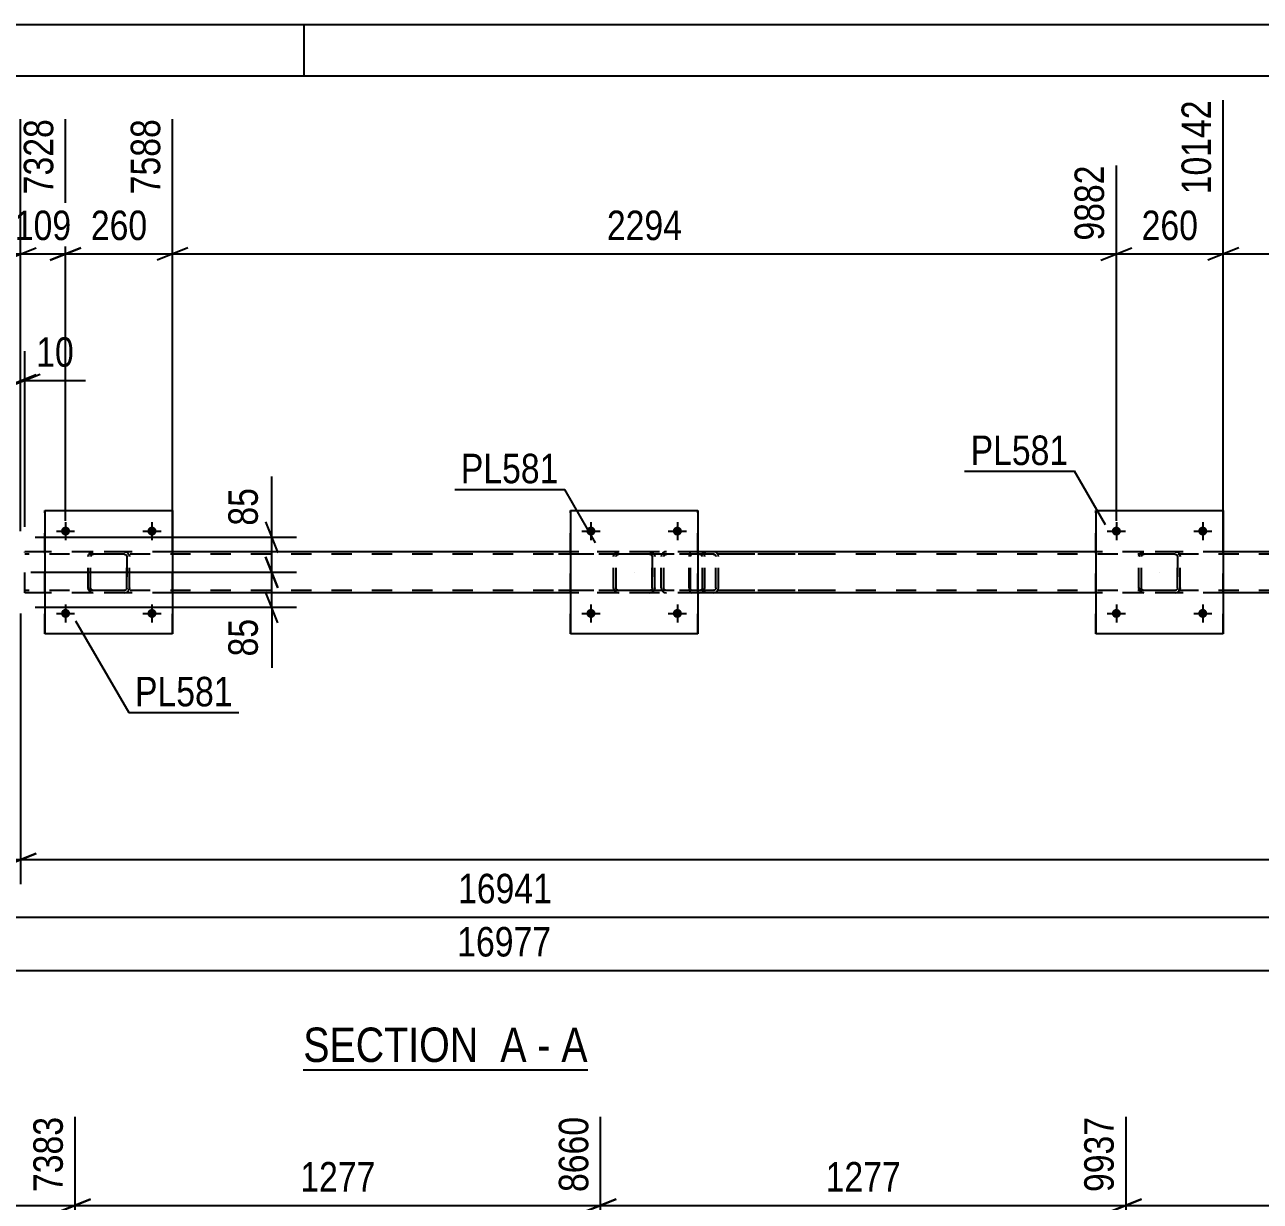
# Model space of a CAD drawing. Header units: millimetres. Extents: x -126 to 715, y -436 to 158.
# Drawn here: x 267.5 to 387.6, y 43.7 to 158.1 of the extents above; entities that cross this region are included whole.
import ezdxf

# ---------------------------------------------------------------- set-up
doc = ezdxf.new("R2010")
doc.units = ezdxf.units.MM
doc.linetypes.add('DXK_LINE_DOT2', pattern=[3.9198, 1.9599, -1.9599])
doc.linetypes.add('DXK_LINE_DOT3', pattern=[5.9187, 2.979, -0.9799, 0.9799, -0.9799])
doc.styles.add('Arial Narrow', font='ARIALN.TTF', dxfattribs={"height": 0.2})

# ---------------------------------------------------------------- blocks, each defined once
blk = doc.blocks.new('Unknown-232816294-1134')
at = {"color": 5, "linetype": 'Continuous'}
for p, q in [((714.67, 158.06), (-126.33, 158.06)), ((294.67, 153.06), (294.67, 158.06)), ((709.67, 153.06), (-121.33, 153.06))]:
    blk.add_line(p, q, dxfattribs=at)
blk = doc.blocks.new('Unknown-232816294-11 - 23056')
at = {"color": 6, "linetype": 'Continuous'}
blk.add_line((294.57, 56.51), (322.22, 56.51), dxfattribs=at)
at = {"color": 0, "linetype": 'Continuous'}
for points in [[(312.68, 57.26), (312.68, 60.76), (294.57, 60.76), (294.57, 57.26)], [(316.28, 57.26), (316.28, 60.76), (313.73, 60.76), (313.73, 57.26)], [(318.61, 57.26), (318.61, 60.76), (317.33, 60.76), (317.33, 57.26)], [(322.22, 57.26), (322.22, 60.76), (319.66, 60.76), (319.66, 57.26)]]:
    blk.add_wipeout(points, dxfattribs=at)
at = {"color": 7, "linetype": 'Continuous', "style": 'Arial Narrow'}
for s, p in [('SECTION ', (294.57, 57.26)), ('A', (313.73, 57.26)), ('A', (319.66, 57.26)), ('-', (317.33, 57.26))]:
    blk.add_text(s, height=3.34, dxfattribs=at).set_placement(p)
blk = doc.blocks.new('Part-232816294-23061 - 23056')
at = {"color": 7, "linetype": 'DXK_LINE_DOT2'}
for p, q in [((333.11, 106.85), (317.98, 106.85)), ((333.11, 106.61), (317.98, 106.61)), ((329.41, 106.56), (329.37, 106.37)), ((329.37, 103.33), (329.37, 106.37)), ((329.62, 106.37), (329.64, 106.46)), ((329.62, 103.33), (329.62, 106.37)), ((329.64, 106.46), (329.7, 106.54)), ((329.88, 106.85), (329.68, 106.82)), ((329.7, 106.54), (329.78, 106.59)), ((329.78, 106.59), (329.88, 106.61)), ((333.31, 106.82), (333.11, 106.85)), ((333.11, 106.61), (333.21, 106.59)), ((333.21, 106.59), (333.29, 106.54)), ((333.29, 106.54), (333.35, 106.46)), ((333.35, 106.46), (333.37, 106.37)), ((333.37, 103.33), (333.37, 106.37)), ((333.62, 106.37), (333.58, 106.56)), ((333.62, 103.33), (333.62, 106.37)), ((329.37, 103.33), (329.41, 103.15)), ((329.64, 103.24), (329.62, 103.33)), ((333.37, 103.33), (333.35, 103.24)), ((333.58, 103.15), (333.62, 103.33)), ((333.11, 103.09), (317.98, 103.09)), ((333.11, 102.85), (317.98, 102.85)), ((329.7, 103.16), (329.64, 103.24)), ((329.68, 102.89), (329.88, 102.85)), ((329.78, 103.11), (329.7, 103.16)), ((329.88, 103.09), (329.78, 103.11)), ((333.21, 103.11), (333.11, 103.09)), ((333.11, 102.85), (333.31, 102.89)), ((333.29, 103.16), (333.21, 103.11)), ((333.35, 103.24), (333.29, 103.16))]:
    blk.add_line(p, q, dxfattribs=at)
for centre, start, end in [((329.86, 106.35), 110.7583, 155.68), ((333.13, 106.35), 24.32, 69.2417), ((329.86, 103.35), 204.32, 249.2417), ((333.13, 103.35), 290.7583, 335.68)]:
    blk.add_arc(centre, 0.496, start, end, dxfattribs=at)
blk = doc.blocks.new('Part-232816294-23070 - 23056')
at = {"color": 7, "linetype": 'DXK_LINE_DOT2'}
for p, q in [((332.1, 106.56), (332.08, 106.37)), ((332.08, 103.33), (332.08, 106.37)), ((332.16, 106.71), (332.1, 106.56)), ((332.24, 106.82), (332.16, 106.71)), ((332.21, 106.37), (332.22, 106.46)), ((332.21, 103.33), (332.21, 106.37)), ((332.22, 106.46), (332.25, 106.54)), ((332.35, 106.85), (332.24, 106.82)), ((332.25, 106.54), (332.3, 106.59)), ((332.3, 106.59), (332.35, 106.61)), ((344.63, 106.85), (332.35, 106.85)), ((344.63, 106.61), (332.35, 106.61)), ((333.62, 106.85), (333.62, 106.61)), ((334.63, 106.82), (334.44, 106.85)), ((334.44, 106.61), (334.53, 106.59)), ((334.53, 106.59), (334.62, 106.54)), ((334.62, 106.54), (334.67, 106.46)), ((334.67, 106.46), (334.69, 106.37)), ((334.69, 103.33), (334.69, 106.37)), ((334.94, 106.37), (334.9, 106.56)), ((334.94, 103.33), (334.94, 106.37)), ((332.08, 103.33), (332.1, 103.15)), ((332.22, 103.24), (332.21, 103.33)), ((334.69, 103.33), (334.67, 103.24)), ((334.9, 103.15), (334.94, 103.33)), ((332.1, 103.15), (332.16, 102.99)), ((332.16, 102.99), (332.24, 102.89)), ((332.25, 103.16), (332.22, 103.24)), ((332.24, 102.89), (332.35, 102.85)), ((332.3, 103.11), (332.25, 103.16)), ((332.35, 103.09), (332.3, 103.11)), ((344.63, 103.09), (332.35, 103.09)), ((344.63, 102.85), (332.35, 102.85)), ((333.62, 102.85), (333.62, 103.09)), ((334.53, 103.11), (334.44, 103.09)), ((334.44, 102.85), (334.63, 102.89)), ((334.62, 103.16), (334.53, 103.11)), ((334.67, 103.24), (334.62, 103.16))]:
    blk.add_line(p, q, dxfattribs=at)
for centre, start, end in [((334.45, 106.36), 23.8494, 68.8059), ((334.45, 103.35), 291.1941, 336.1506)]:
    blk.add_arc(centre, 0.492, start, end, dxfattribs=at)
blk = doc.blocks.new('Part-232816294-23153 - 23056')
at = {"color": 2, "linetype": 'Continuous'}
for p, q in [((269.46, 106.85), (267.49, 106.85)), ((320.54, 106.85), (281.86, 106.85)), ((371.62, 106.85), (332.94, 106.85)), ((422.7, 106.85), (384.02, 106.85)), ((269.46, 102.85), (267.49, 102.85)), ((320.54, 102.85), (281.86, 102.85)), ((371.62, 102.85), (332.94, 102.85)), ((422.7, 102.85), (384.02, 102.85))]:
    blk.add_line(p, q, dxfattribs=at)
at = {"color": 7, "linetype": 'DXK_LINE_DOT2'}
for p, q in [((267.49, 102.85), (267.49, 106.85)), ((605.03, 106.61), (267.49, 106.61)), ((281.86, 106.85), (269.46, 106.85)), ((332.94, 106.85), (320.54, 106.85)), ((384.02, 106.85), (371.62, 106.85)), ((605.03, 103.09), (267.49, 103.09)), ((281.86, 102.85), (269.46, 102.85)), ((332.94, 102.85), (320.54, 102.85)), ((384.02, 102.85), (371.62, 102.85))]:
    blk.add_line(p, q, dxfattribs=at)
blk = doc.blocks.new('Bolt-232816294-70171 - 23056')
at = {"linetype": 'Continuous'}
for points in [[(322.98, 108.85, -1), (322.1, 108.85, -1)], [(331.38, 108.85, -1), (330.5, 108.85, -1)]]:
    blk.add_hatch(color=1, dxfattribs=at).paths.add_polyline_path(points)
at = {"color": 1, "linetype": 'Continuous'}
for p, q in [((322.54, 109.73), (322.54, 107.97)), ((330.94, 109.73), (330.94, 107.97)), ((321.66, 108.85), (323.42, 108.85)), ((330.06, 108.85), (331.82, 108.85))]:
    blk.add_line(p, q, dxfattribs=at)
blk = doc.blocks.new('Part-232816294-70142 - 23056')
at = {"color": 7, "linetype": 'DXK_LINE_DOT2'}
for p, q in [((273.66, 106.37), (273.7, 106.56)), ((273.7, 106.56), (273.66, 106.37)), ((273.66, 103.33), (273.66, 106.37)), ((273.66, 103.33), (273.66, 106.37)), ((273.9, 106.37), (273.92, 106.46)), ((273.9, 103.33), (273.9, 106.37)), ((273.9, 103.33), (273.9, 106.37)), ((273.92, 106.46), (273.97, 106.54)), ((273.96, 106.82), (274.14, 106.85)), ((274.14, 106.85), (273.96, 106.82)), ((273.97, 106.54), (274.05, 106.59)), ((274.05, 106.59), (274.14, 106.61)), ((277.18, 106.85), (274.14, 106.85)), ((277.18, 106.61), (274.14, 106.61)), ((277.18, 106.85), (277.37, 106.82)), ((277.37, 106.82), (277.18, 106.85)), ((277.18, 106.61), (277.27, 106.59)), ((277.27, 106.59), (277.35, 106.54)), ((277.35, 106.54), (277.4, 106.46)), ((277.4, 106.46), (277.42, 106.37)), ((277.42, 103.33), (277.42, 106.37)), ((277.42, 106.37), (277.42, 103.33)), ((277.63, 106.56), (277.66, 106.37)), ((277.66, 106.37), (277.63, 106.56)), ((277.66, 103.33), (277.66, 106.37)), ((277.66, 103.33), (277.66, 106.37)), ((273.7, 103.15), (273.66, 103.33)), ((273.66, 103.33), (273.7, 103.15)), ((273.92, 103.24), (273.9, 103.33)), ((277.42, 103.33), (277.4, 103.24)), ((277.66, 103.33), (277.63, 103.15)), ((277.63, 103.15), (277.66, 103.33)), ((273.97, 103.16), (273.92, 103.24)), ((274.14, 102.85), (273.96, 102.89)), ((273.96, 102.89), (274.14, 102.85)), ((274.05, 103.11), (273.97, 103.16)), ((274.14, 103.09), (274.05, 103.11)), ((277.18, 103.09), (274.14, 103.09)), ((277.18, 102.85), (274.14, 102.85)), ((277.27, 103.11), (277.18, 103.09)), ((277.37, 102.89), (277.18, 102.85)), ((277.18, 102.85), (277.37, 102.89)), ((277.35, 103.16), (277.27, 103.11)), ((277.4, 103.24), (277.35, 103.16))]:
    blk.add_line(p, q, dxfattribs=at)
at = {"color": 7, "linetype": 'DXK_LINE_DOT3'}
blk.add_line((275.66, 104.85), (275.66, 104.85), dxfattribs=at)
at = {"color": 7, "linetype": 'DXK_LINE_DOT2'}
for centre, start, end in [((274.14, 106.37), 112.5, 157.5), ((274.14, 106.37), 112.5, 157.5), ((277.18, 106.37), 22.5, 67.5), ((277.18, 106.37), 22.5, 67.5), ((274.14, 103.33), 202.5, 247.5), ((274.14, 103.33), 202.5, 247.5), ((277.18, 103.33), 292.5, 337.5), ((277.18, 103.33), 292.5, 337.5)]:
    blk.add_arc(centre, 0.48, start, end, dxfattribs=at)
blk = doc.blocks.new('Part-232816294-70143 - 23056')
at = {"color": 2, "linetype": 'Continuous'}
for p, q in [((269.46, 110.85), (269.46, 98.85)), ((269.46, 110.85), (281.86, 110.85)), ((281.86, 110.85), (281.86, 98.85)), ((281.86, 98.85), (269.46, 98.85))]:
    blk.add_line(p, q, dxfattribs=at)
at = {"color": 7, "linetype": 'DXK_LINE_DOT2'}
for p, q in [((269.46, 98.85), (269.46, 110.85)), ((281.86, 98.85), (281.86, 110.85))]:
    blk.add_line(p, q, dxfattribs=at)
blk = doc.blocks.new('Part-232816294-70144 - 23056')
at = {"color": 7, "linetype": 'DXK_LINE_DOT2'}
for p, q in [((324.74, 106.37), (324.78, 106.56)), ((324.78, 106.56), (324.74, 106.37)), ((324.74, 103.33), (324.74, 106.37)), ((324.74, 103.33), (324.74, 106.37)), ((324.98, 106.37), (325, 106.46)), ((324.98, 103.33), (324.98, 106.37)), ((324.98, 103.33), (324.98, 106.37)), ((325, 106.46), (325.05, 106.54)), ((325.04, 106.82), (325.22, 106.85)), ((325.22, 106.85), (325.04, 106.82)), ((325.05, 106.54), (325.13, 106.59)), ((325.13, 106.59), (325.22, 106.61)), ((328.26, 106.85), (325.22, 106.85)), ((328.26, 106.61), (325.22, 106.61)), ((328.26, 106.85), (328.45, 106.82)), ((328.45, 106.82), (328.26, 106.85)), ((328.26, 106.61), (328.35, 106.59)), ((328.35, 106.59), (328.43, 106.54)), ((328.43, 106.54), (328.48, 106.46)), ((328.48, 106.46), (328.5, 106.37)), ((328.5, 103.33), (328.5, 106.37)), ((328.5, 106.37), (328.5, 103.33)), ((328.71, 106.56), (328.74, 106.37)), ((328.74, 106.37), (328.71, 106.56)), ((328.74, 103.33), (328.74, 106.37)), ((328.74, 103.33), (328.74, 106.37)), ((324.78, 103.15), (324.74, 103.33)), ((324.74, 103.33), (324.78, 103.15)), ((325, 103.24), (324.98, 103.33)), ((328.5, 103.33), (328.48, 103.24)), ((328.74, 103.33), (328.71, 103.15)), ((328.71, 103.15), (328.74, 103.33)), ((325.05, 103.16), (325, 103.24)), ((325.22, 102.85), (325.04, 102.89)), ((325.04, 102.89), (325.22, 102.85)), ((325.13, 103.11), (325.05, 103.16)), ((325.22, 103.09), (325.13, 103.11)), ((328.26, 103.09), (325.22, 103.09)), ((328.26, 102.85), (325.22, 102.85)), ((328.35, 103.11), (328.26, 103.09)), ((328.45, 102.89), (328.26, 102.85)), ((328.26, 102.85), (328.45, 102.89)), ((328.43, 103.16), (328.35, 103.11)), ((328.48, 103.24), (328.43, 103.16))]:
    blk.add_line(p, q, dxfattribs=at)
at = {"color": 7, "linetype": 'DXK_LINE_DOT3'}
blk.add_line((326.74, 104.85), (326.74, 104.85), dxfattribs=at)
at = {"color": 7, "linetype": 'DXK_LINE_DOT2'}
for centre, start, end in [((325.22, 106.37), 112.5, 157.5), ((325.22, 106.37), 112.5, 157.5), ((328.26, 106.37), 22.5, 67.5), ((328.26, 106.37), 22.5, 67.5), ((325.22, 103.33), 202.5, 247.5), ((325.22, 103.33), 202.5, 247.5), ((328.26, 103.33), 292.5, 337.5), ((328.26, 103.33), 292.5, 337.5)]:
    blk.add_arc(centre, 0.48, start, end, dxfattribs=at)
blk = doc.blocks.new('Part-232816294-70145 - 23056')
at = {"color": 2, "linetype": 'Continuous'}
for p, q in [((320.54, 110.85), (320.54, 98.85)), ((320.54, 110.85), (332.94, 110.85)), ((332.94, 110.85), (332.94, 98.85)), ((332.94, 98.85), (320.54, 98.85))]:
    blk.add_line(p, q, dxfattribs=at)
at = {"color": 7, "linetype": 'DXK_LINE_DOT2'}
for p, q in [((320.54, 98.85), (320.54, 110.85)), ((332.94, 98.85), (332.94, 110.85))]:
    blk.add_line(p, q, dxfattribs=at)
blk = doc.blocks.new('Part-232816294-70146 - 23056')
at = {"color": 7, "linetype": 'DXK_LINE_DOT2'}
for p, q in [((375.82, 106.37), (375.86, 106.56)), ((375.86, 106.56), (375.82, 106.37)), ((375.82, 103.33), (375.82, 106.37)), ((375.82, 103.33), (375.82, 106.37)), ((376.06, 106.37), (376.08, 106.46)), ((376.06, 103.33), (376.06, 106.37)), ((376.06, 103.33), (376.06, 106.37)), ((376.08, 106.46), (376.13, 106.54)), ((376.12, 106.82), (376.3, 106.85)), ((376.3, 106.85), (376.12, 106.82)), ((376.13, 106.54), (376.21, 106.59)), ((376.21, 106.59), (376.3, 106.61)), ((379.34, 106.85), (376.3, 106.85)), ((379.34, 106.61), (376.3, 106.61)), ((379.34, 106.85), (379.53, 106.82)), ((379.53, 106.82), (379.34, 106.85)), ((379.34, 106.61), (379.43, 106.59)), ((379.43, 106.59), (379.51, 106.54)), ((379.51, 106.54), (379.56, 106.46)), ((379.56, 106.46), (379.58, 106.37)), ((379.58, 103.33), (379.58, 106.37)), ((379.58, 106.37), (379.58, 103.33)), ((379.79, 106.56), (379.82, 106.37)), ((379.82, 106.37), (379.79, 106.56)), ((379.82, 103.33), (379.82, 106.37)), ((379.82, 103.33), (379.82, 106.37)), ((375.86, 103.15), (375.82, 103.33)), ((375.82, 103.33), (375.86, 103.15)), ((376.08, 103.24), (376.06, 103.33)), ((379.58, 103.33), (379.56, 103.24)), ((379.82, 103.33), (379.79, 103.15)), ((379.79, 103.15), (379.82, 103.33)), ((376.13, 103.16), (376.08, 103.24)), ((376.3, 102.85), (376.12, 102.89)), ((376.12, 102.89), (376.3, 102.85)), ((376.21, 103.11), (376.13, 103.16)), ((376.3, 103.09), (376.21, 103.11)), ((379.34, 103.09), (376.3, 103.09)), ((379.34, 102.85), (376.3, 102.85)), ((379.43, 103.11), (379.34, 103.09)), ((379.53, 102.89), (379.34, 102.85)), ((379.34, 102.85), (379.53, 102.89)), ((379.51, 103.16), (379.43, 103.11)), ((379.56, 103.24), (379.51, 103.16))]:
    blk.add_line(p, q, dxfattribs=at)
at = {"color": 7, "linetype": 'DXK_LINE_DOT3'}
blk.add_line((377.82, 104.85), (377.82, 104.85), dxfattribs=at)
at = {"color": 7, "linetype": 'DXK_LINE_DOT2'}
for centre, start, end in [((376.3, 106.37), 112.5, 157.5), ((376.3, 106.37), 112.5, 157.5), ((379.34, 106.37), 22.5, 67.5), ((379.34, 106.37), 22.5, 67.5), ((376.3, 103.33), 202.5, 247.5), ((376.3, 103.33), 202.5, 247.5), ((379.34, 103.33), 292.5, 337.5), ((379.34, 103.33), 292.5, 337.5)]:
    blk.add_arc(centre, 0.48, start, end, dxfattribs=at)
blk = doc.blocks.new('Part-232816294-70147 - 23056')
at = {"color": 2, "linetype": 'Continuous'}
for p, q in [((371.62, 110.85), (371.62, 98.85)), ((371.62, 110.85), (384.02, 110.85)), ((384.02, 110.85), (384.02, 98.85)), ((384.02, 98.85), (371.62, 98.85))]:
    blk.add_line(p, q, dxfattribs=at)
at = {"color": 7, "linetype": 'DXK_LINE_DOT2'}
for p, q in [((371.62, 98.85), (371.62, 110.85)), ((384.02, 98.85), (384.02, 110.85))]:
    blk.add_line(p, q, dxfattribs=at)
blk = doc.blocks.new('Bolt-232816294-70168 - 23056')
at = {"linetype": 'Continuous'}
for points in [[(271.9, 100.85, -1), (271.02, 100.85, -1)], [(280.3, 100.85, -1), (279.42, 100.85, -1)]]:
    blk.add_hatch(color=1, dxfattribs=at).paths.add_polyline_path(points)
at = {"color": 1, "linetype": 'Continuous'}
for p, q in [((271.46, 101.73), (271.46, 99.97)), ((279.86, 101.73), (279.86, 99.97)), ((270.58, 100.85), (272.34, 100.85)), ((278.98, 100.85), (280.74, 100.85))]:
    blk.add_line(p, q, dxfattribs=at)
blk = doc.blocks.new('Bolt-232816294-70169 - 23056')
at = {"linetype": 'Continuous'}
for points in [[(271.9, 108.85, -1), (271.02, 108.85, -1)], [(280.3, 108.85, -1), (279.42, 108.85, -1)]]:
    blk.add_hatch(color=1, dxfattribs=at).paths.add_polyline_path(points)
at = {"color": 1, "linetype": 'Continuous'}
for p, q in [((271.46, 109.73), (271.46, 107.97)), ((279.86, 109.73), (279.86, 107.97)), ((270.58, 108.85), (272.34, 108.85)), ((278.98, 108.85), (280.74, 108.85))]:
    blk.add_line(p, q, dxfattribs=at)
blk = doc.blocks.new('Bolt-232816294-70170 - 23056')
at = {"linetype": 'Continuous'}
for points in [[(322.98, 100.85, -1), (322.1, 100.85, -1)], [(331.38, 100.85, -1), (330.5, 100.85, -1)]]:
    blk.add_hatch(color=1, dxfattribs=at).paths.add_polyline_path(points)
at = {"color": 1, "linetype": 'Continuous'}
for p, q in [((322.54, 101.73), (322.54, 99.97)), ((330.94, 101.73), (330.94, 99.97)), ((321.66, 100.85), (323.42, 100.85)), ((330.06, 100.85), (331.82, 100.85))]:
    blk.add_line(p, q, dxfattribs=at)
blk = doc.blocks.new('Bolt-232816294-70172 - 23056')
at = {"linetype": 'Continuous'}
for points in [[(374.06, 100.85, -1), (373.18, 100.85, -1)], [(382.46, 100.85, -1), (381.58, 100.85, -1)]]:
    blk.add_hatch(color=1, dxfattribs=at).paths.add_polyline_path(points)
at = {"color": 1, "linetype": 'Continuous'}
for p, q in [((373.62, 101.73), (373.62, 99.97)), ((382.02, 101.73), (382.02, 99.97)), ((372.74, 100.85), (374.5, 100.85)), ((381.14, 100.85), (382.9, 100.85))]:
    blk.add_line(p, q, dxfattribs=at)
blk = doc.blocks.new('Bolt-232816294-70173 - 23056')
at = {"linetype": 'Continuous'}
for points in [[(374.06, 108.85, -1), (373.18, 108.85, -1)], [(382.46, 108.85, -1), (381.58, 108.85, -1)]]:
    blk.add_hatch(color=1, dxfattribs=at).paths.add_polyline_path(points)
at = {"color": 1, "linetype": 'Continuous'}
for p, q in [((373.62, 109.73), (373.62, 107.97)), ((382.02, 109.73), (382.02, 107.97)), ((372.74, 108.85), (374.5, 108.85)), ((381.14, 108.85), (382.9, 108.85))]:
    blk.add_line(p, q, dxfattribs=at)
blk = doc.blocks.new('StraightDimension-232816294-76860 - 23056')
at = {"color": 7, "linetype": 'Continuous'}
for p, q in [((290.9, 106.35), (292.1, 103.35)), ((268.09, 104.85), (293.9, 104.85)), ((291.5, 101.45), (291.5, 104.85)), ((292.1, 99.95), (290.9, 102.95)), ((268.49, 101.45), (293.9, 101.45)), ((291.5, 101.45), (291.5, 95.55)), ((291.5, 101.45), (291.5, 95.55))]:
    blk.add_line(p, q, dxfattribs=at)
at = {"color": 0}
blk.add_wipeout([(290.75, 100.93), (286.55, 100.93), (286.55, 96.07), (290.75, 96.07)], dxfattribs=at)
at = {"color": 3, "style": 'Arial Narrow'}
blk.add_text('85', height=2.863, rotation=90.0002, dxfattribs=at).set_placement((290.15, 96.67))
blk = doc.blocks.new('StraightDimension-232816294-28372 - 23056')
at = {"color": 7, "linetype": 'Continuous'}
for p, q in [((267.09, 109.25), (267.09, 126.32)), ((267.49, 109.25), (267.49, 126.32)), ((265.59, 122.87), (268.59, 124.07)), ((268.99, 124.07), (265.99, 122.87)), ((267.09, 123.47), (267.49, 123.47)), ((267.49, 123.47), (273.39, 123.47)), ((267.49, 123.47), (273.39, 123.47))]:
    blk.add_line(p, q, dxfattribs=at)
at = {"color": 0}
blk.add_wipeout([(272.87, 124.22), (272.87, 128.42), (268.01, 128.42), (268.01, 124.22)], dxfattribs=at)
at = {"color": 3, "style": 'Arial Narrow'}
blk.add_text('10', height=2.863, dxfattribs=at).set_placement((268.61, 124.82))
blk = doc.blocks.new('StraightDimension-232816294-76859 - 23056')
at = {"color": 7, "linetype": 'Continuous'}
for p, q in [((291.5, 108.25), (291.5, 114.16)), ((291.5, 108.25), (291.5, 114.16)), ((290.9, 109.75), (292.1, 106.75)), ((268.49, 108.25), (293.9, 108.25)), ((291.5, 104.85), (291.5, 108.25)), ((292.1, 103.35), (290.9, 106.35)), ((268.09, 104.85), (293.9, 104.85))]:
    blk.add_line(p, q, dxfattribs=at)
at = {"color": 0}
blk.add_wipeout([(290.75, 113.63), (286.55, 113.63), (286.55, 108.78), (290.75, 108.78)], dxfattribs=at)
at = {"color": 3, "style": 'Arial Narrow'}
blk.add_text('85', height=2.863, rotation=90.0002, dxfattribs=at).set_placement((290.15, 109.38))
blk = doc.blocks.new('StraightDimension-232816294-27312 - 23056')
at = {"color": 7, "linetype": 'Continuous'}
blk.add_line((-22.48, 66.16), (650.69, 66.16), dxfattribs=at)
at = {"color": 0}
blk.add_wipeout([(319.28, 66.91), (319.28, 71.11), (308.94, 71.11), (308.94, 66.91)], dxfattribs=at)
at = {"color": 3, "style": 'Arial Narrow'}
blk.add_text('16977', height=2.863, dxfattribs=at).set_placement((309.54, 67.51))
blk = doc.blocks.new('StraightDimension-232816294-27545 - 23056')
at = {"color": 7, "linetype": 'Continuous'}
blk.add_line((-21.68, 71.33), (650.05, 71.33), dxfattribs=at)
at = {"color": 0}
blk.add_wipeout([(319.36, 72.08), (319.36, 76.28), (309.02, 76.28), (309.02, 72.08)], dxfattribs=at)
at = {"color": 3, "style": 'Arial Narrow'}
blk.add_text('16941', height=2.863, dxfattribs=at).set_placement((309.62, 72.68))
blk = doc.blocks.new('StraightDimension-232816294-49140 - 23056')
at = {"color": 7, "linetype": 'Continuous'}
for p, q in [((268.59, 77.53), (265.59, 76.33)), ((267.09, 76.93), (650.05, 76.93))]:
    blk.add_line(p, q, dxfattribs=at)
blk = doc.blocks.new('StraightDimension-232816294-49141 - 23056')
at = {"color": 7, "linetype": 'Continuous'}
for p, q in [((267.09, 100.85), (267.09, 74.53)), ((71.69, 96.74), (71.69, 74.53)), ((73.19, 77.53), (70.19, 76.33)), ((71.69, 76.93), (267.09, 76.93)), ((265.59, 76.33), (268.59, 77.53))]:
    blk.add_line(p, q, dxfattribs=at)
at = {"color": 0}
blk.add_wipeout([(173.64, 77.68), (173.64, 81.88), (165.13, 81.88), (165.13, 77.68)], dxfattribs=at)
at = {"color": 3, "style": 'Arial Narrow'}
blk.add_text('4885', height=2.863, dxfattribs=at).set_placement((165.73, 78.28))
blk = doc.blocks.new('StraightDimension-232816294-82213 - 23056')
at = {"color": 7, "linetype": 'Continuous'}
for p, q in [((384.02, 107.85), (384.02, 150.72)), ((424.7, 109.85), (424.7, 146.22)), ((385.52, 136.38), (382.52, 135.18)), ((384.02, 135.78), (424.7, 135.78)), ((423.2, 135.18), (426.2, 136.38))]:
    blk.add_line(p, q, dxfattribs=at)
at = {"color": 0}
blk.add_wipeout([(408.62, 136.53), (408.62, 140.73), (400.11, 140.73), (400.11, 136.53)], dxfattribs=at)
at = {"color": 3, "style": 'Arial Narrow'}
blk.add_text('1017', height=2.863, dxfattribs=at).set_placement((400.71, 137.13))
at = {"color": 0, "linetype": 'Continuous'}
blk.add_wipeout([(424.1, 146.82), (419.9, 146.82), (419.9, 136.48), (424.1, 136.48)], dxfattribs=at)
at = {"color": 3, "linetype": 'Continuous', "style": 'Arial Narrow'}
blk.add_text('11159', height=2.863, rotation=90.0002, dxfattribs=at).set_placement((423.5, 137.08))
blk = doc.blocks.new('StraightDimension-232816294-82214 - 23056')
at = {"color": 7, "linetype": 'Continuous'}
for p, q in [((384.02, 107.85), (384.02, 150.72)), ((373.62, 109.85), (373.62, 144.39)), ((372.12, 135.18), (375.12, 136.38)), ((373.62, 135.78), (384.02, 135.78)), ((385.52, 136.38), (382.52, 135.18))]:
    blk.add_line(p, q, dxfattribs=at)
at = {"color": 0}
blk.add_wipeout([(382.16, 136.53), (382.16, 140.73), (375.48, 140.73), (375.48, 136.53)], dxfattribs=at)
at = {"color": 3, "style": 'Arial Narrow'}
blk.add_text('260', height=2.863, dxfattribs=at).set_placement((376.08, 137.13))
at = {"color": 0, "linetype": 'Continuous'}
blk.add_wipeout([(383.42, 151.32), (379.22, 151.32), (379.22, 140.98), (383.42, 140.98)], dxfattribs=at)
at = {"color": 3, "linetype": 'Continuous', "style": 'Arial Narrow'}
blk.add_text('10142', height=2.863, rotation=90.0002, dxfattribs=at).set_placement((382.82, 141.58))
blk = doc.blocks.new('StraightDimension-232816294-82215 - 23056')
at = {"color": 7, "linetype": 'Continuous'}
for p, q in [((281.86, 107.85), (281.86, 148.89)), ((373.62, 109.85), (373.62, 144.39)), ((283.36, 136.38), (280.36, 135.18)), ((281.86, 135.78), (373.62, 135.78)), ((372.12, 135.18), (375.12, 136.38))]:
    blk.add_line(p, q, dxfattribs=at)
at = {"color": 0}
blk.add_wipeout([(332, 136.53), (332, 140.73), (323.49, 140.73), (323.49, 136.53)], dxfattribs=at)
at = {"color": 3, "style": 'Arial Narrow'}
blk.add_text('2294', height=2.863, dxfattribs=at).set_placement((324.09, 137.13))
at = {"color": 0, "linetype": 'Continuous'}
blk.add_wipeout([(373.02, 144.99), (368.82, 144.99), (368.82, 136.48), (373.02, 136.48)], dxfattribs=at)
at = {"color": 3, "linetype": 'Continuous', "style": 'Arial Narrow'}
blk.add_text('9882', height=2.863, rotation=90.0002, dxfattribs=at).set_placement((372.42, 137.08))
blk = doc.blocks.new('StraightDimension-232816294-82216 - 23056')
at = {"color": 7, "linetype": 'Continuous'}
for p, q in [((271.46, 109.85), (271.46, 148.89)), ((281.86, 107.85), (281.86, 148.89)), ((269.96, 135.18), (272.96, 136.38)), ((271.46, 135.78), (281.86, 135.78)), ((283.36, 136.38), (280.36, 135.18))]:
    blk.add_line(p, q, dxfattribs=at)
at = {"color": 0}
blk.add_wipeout([(280, 136.53), (280, 140.73), (273.32, 140.73), (273.32, 136.53)], dxfattribs=at)
at = {"color": 3, "style": 'Arial Narrow'}
blk.add_text('260', height=2.863, dxfattribs=at).set_placement((273.92, 137.13))
at = {"color": 0, "linetype": 'Continuous'}
blk.add_wipeout([(281.26, 149.49), (277.06, 149.49), (277.06, 140.98), (281.26, 140.98)], dxfattribs=at)
at = {"color": 3, "linetype": 'Continuous', "style": 'Arial Narrow'}
blk.add_text('7588', height=2.863, rotation=90.0002, dxfattribs=at).set_placement((280.66, 141.58))
blk = doc.blocks.new('StraightDimension-232816294-82217 - 23056')
at = {"color": 7, "linetype": 'Continuous'}
for p, q in [((267.09, 108.85), (267.09, 148.89)), ((271.46, 109.85), (271.46, 148.89)), ((265.59, 135.18), (268.59, 136.38)), ((267.09, 135.78), (271.46, 135.78)), ((272.96, 136.38), (269.96, 135.18))]:
    blk.add_line(p, q, dxfattribs=at)
at = {"color": 0}
blk.add_wipeout([(272.62, 136.53), (272.62, 140.73), (265.93, 140.73), (265.93, 136.53)], dxfattribs=at)
at = {"color": 3, "style": 'Arial Narrow'}
blk.add_text('109', height=2.863, dxfattribs=at).set_placement((266.53, 137.13))
at = {"color": 0, "linetype": 'Continuous'}
blk.add_wipeout([(270.86, 149.49), (266.66, 149.49), (266.66, 140.98), (270.86, 140.98)], dxfattribs=at)
at = {"color": 3, "linetype": 'Continuous', "style": 'Arial Narrow'}
blk.add_text('7328', height=2.863, rotation=90.0002, dxfattribs=at).set_placement((270.26, 141.58))
blk = doc.blocks.new('StraightDimension-232816294-82218 - 23056')
at = {"color": 7, "linetype": 'Continuous'}
for p, q in [((230.78, 108.85), (230.78, 148.89)), ((267.09, 108.85), (267.09, 148.89)), ((232.28, 136.38), (229.28, 135.18)), ((230.78, 135.78), (267.09, 135.78)), ((265.59, 135.18), (268.59, 136.38))]:
    blk.add_line(p, q, dxfattribs=at)
at = {"color": 0}
blk.add_wipeout([(252.28, 136.53), (252.28, 140.73), (245.59, 140.73), (245.59, 136.53)], dxfattribs=at)
at = {"color": 3, "style": 'Arial Narrow'}
blk.add_text('908', height=2.863, dxfattribs=at).set_placement((246.19, 137.13))
at = {"color": 0, "linetype": 'Continuous'}
blk.add_wipeout([(266.49, 149.49), (262.29, 149.49), (262.29, 140.98), (266.49, 140.98)], dxfattribs=at)
at = {"color": 3, "linetype": 'Continuous', "style": 'Arial Narrow'}
blk.add_text('7219', height=2.863, rotation=90.0002, dxfattribs=at).set_placement((265.89, 141.58))
blk = doc.blocks.new('StraightDimension-232816294-84324 - 1357')
at = {"color": 7, "linetype": 'Continuous'}
for p, q in [((272.39, 11.84), (272.39, 51.93)), ((323.48, 11.84), (323.48, 51.93)), ((273.89, 43.92), (270.89, 42.72)), ((272.39, 43.32), (323.48, 43.32)), ((321.98, 42.72), (324.98, 43.92))]:
    blk.add_line(p, q, dxfattribs=at)
at = {"color": 0}
blk.add_wipeout([(302.19, 44.07), (302.19, 48.27), (293.68, 48.27), (293.68, 44.07)], dxfattribs=at)
at = {"color": 3, "style": 'Arial Narrow'}
blk.add_text('1277', height=2.863, dxfattribs=at).set_placement((294.28, 44.67))
at = {"color": 0, "linetype": 'Continuous'}
blk.add_wipeout([(322.88, 52.53), (318.68, 52.53), (318.68, 44.02), (322.88, 44.02)], dxfattribs=at)
at = {"color": 3, "linetype": 'Continuous', "style": 'Arial Narrow'}
blk.add_text('8660', height=2.863, rotation=90.0002, dxfattribs=at).set_placement((322.28, 44.62))
blk = doc.blocks.new('StraightDimension-232816294-84325 - 1357')
at = {"color": 7, "linetype": 'Continuous'}
for p, q in [((221.31, 11.84), (221.31, 51.93)), ((272.39, 11.84), (272.39, 51.93)), ((222.81, 43.92), (219.81, 42.72)), ((221.31, 43.32), (272.39, 43.32)), ((270.89, 42.72), (273.89, 43.92))]:
    blk.add_line(p, q, dxfattribs=at)
at = {"color": 0}
blk.add_wipeout([(251.11, 44.07), (251.11, 48.27), (242.6, 48.27), (242.6, 44.07)], dxfattribs=at)
at = {"color": 3, "style": 'Arial Narrow'}
blk.add_text('1277', height=2.863, dxfattribs=at).set_placement((243.2, 44.67))
at = {"color": 0, "linetype": 'Continuous'}
blk.add_wipeout([(271.79, 52.53), (267.59, 52.53), (267.59, 44.02), (271.79, 44.02)], dxfattribs=at)
at = {"color": 3, "linetype": 'Continuous', "style": 'Arial Narrow'}
blk.add_text('7383', height=2.863, rotation=90.0002, dxfattribs=at).set_placement((271.19, 44.62))
blk = doc.blocks.new('StraightDimension-232816294-84322 - 1357')
at = {"color": 7, "linetype": 'Continuous'}
for p, q in [((425.64, 11.84), (425.64, 53.76)), ((374.56, 11.84), (374.56, 51.93)), ((376.06, 43.92), (373.06, 42.72)), ((374.56, 43.32), (425.64, 43.32)), ((424.14, 42.72), (427.14, 43.92))]:
    blk.add_line(p, q, dxfattribs=at)
at = {"color": 0}
blk.add_wipeout([(404.35, 44.07), (404.35, 48.27), (395.84, 48.27), (395.84, 44.07)], dxfattribs=at)
at = {"color": 3, "style": 'Arial Narrow'}
blk.add_text('1277', height=2.863, dxfattribs=at).set_placement((396.44, 44.67))
at = {"color": 0, "linetype": 'Continuous'}
blk.add_wipeout([(425.04, 54.36), (420.84, 54.36), (420.84, 44.02), (425.04, 44.02)], dxfattribs=at)
at = {"color": 3, "linetype": 'Continuous', "style": 'Arial Narrow'}
blk.add_text('11214', height=2.863, rotation=90.0002, dxfattribs=at).set_placement((424.44, 44.62))
blk = doc.blocks.new('StraightDimension-232816294-84323 - 1357')
at = {"color": 7, "linetype": 'Continuous'}
for p, q in [((323.48, 11.84), (323.48, 51.93)), ((374.56, 11.84), (374.56, 51.93)), ((324.98, 43.92), (321.98, 42.72)), ((323.48, 43.32), (374.56, 43.32)), ((373.06, 42.72), (376.06, 43.92))]:
    blk.add_line(p, q, dxfattribs=at)
at = {"color": 0}
blk.add_wipeout([(353.27, 44.07), (353.27, 48.27), (344.76, 48.27), (344.76, 44.07)], dxfattribs=at)
at = {"color": 3, "style": 'Arial Narrow'}
blk.add_text('1277', height=2.863, dxfattribs=at).set_placement((345.36, 44.67))
at = {"color": 0, "linetype": 'Continuous'}
blk.add_wipeout([(373.96, 52.53), (369.76, 52.53), (369.76, 44.02), (373.96, 44.02)], dxfattribs=at)
at = {"color": 3, "linetype": 'Continuous', "style": 'Arial Narrow'}
blk.add_text('9937', height=2.863, rotation=90.0002, dxfattribs=at).set_placement((373.36, 44.62))
blk = doc.blocks.new('Mark-232816294-82990 - 23056')
at = {"color": 0}
blk.add_wipeout([(287.72, 91.82), (287.72, 94.82), (278.21, 94.82), (278.21, 91.82)], dxfattribs=at)
blk.add_wipeout([(287.72, 91.82), (287.72, 94.82), (278.21, 94.82), (278.21, 91.82)], dxfattribs=at)
at = {"color": 30, "linetype": 'Continuous'}
for p, q in [((272.44, 100.14), (277.61, 91.22)), ((277.61, 91.22), (288.32, 91.22))]:
    blk.add_line(p, q, dxfattribs=at)
at = {"color": 3, "style": 'Arial Narrow'}
blk.add_text('PL581', height=2.863, dxfattribs=at).set_placement((278.21, 91.82))
blk = doc.blocks.new('Mark-232816294-82993 - 23056')
at = {"color": 0}
blk.add_wipeout([(319.39, 113.5), (319.39, 116.5), (309.89, 116.5), (309.89, 113.5)], dxfattribs=at)
blk.add_wipeout([(319.39, 113.5), (319.39, 116.5), (309.89, 116.5), (309.89, 113.5)], dxfattribs=at)
at = {"color": 30, "linetype": 'Continuous'}
for p in [(309.29, 112.9), (322.99, 107.7)]:
    blk.add_line(p, (319.99, 112.9), dxfattribs=at)
at = {"color": 3, "style": 'Arial Narrow'}
blk.add_text('PL581', height=2.863, dxfattribs=at).set_placement((309.89, 113.5))
blk = doc.blocks.new('Mark-232816294-82996 - 23056')
at = {"color": 0}
blk.add_wipeout([(368.95, 115.27), (368.95, 118.27), (359.45, 118.27), (359.45, 115.27)], dxfattribs=at)
blk.add_wipeout([(368.95, 115.27), (368.95, 118.27), (359.45, 118.27), (359.45, 115.27)], dxfattribs=at)
at = {"color": 30, "linetype": 'Continuous'}
for p in [(358.85, 114.67), (372.55, 109.47)]:
    blk.add_line(p, (369.55, 114.67), dxfattribs=at)
at = {"color": 3, "style": 'Arial Narrow'}
blk.add_text('PL581', height=2.863, dxfattribs=at).set_placement((359.45, 115.27))

msp = doc.modelspace()

# ---------------------------------------------------------------- block references
for name in ['Unknown-232816294-1134', 'Part-232816294-70143 - 23056', 'Part-232816294-70145 - 23056', 'Part-232816294-70147 - 23056', 'Bolt-232816294-70169 - 23056', 'Bolt-232816294-70171 - 23056', 'Bolt-232816294-70173 - 23056', 'Part-232816294-23153 - 23056', 'Part-232816294-70142 - 23056', 'Part-232816294-23061 - 23056', 'Part-232816294-70144 - 23056', 'Part-232816294-23070 - 23056', 'Part-232816294-70146 - 23056', 'Bolt-232816294-70168 - 23056', 'Bolt-232816294-70170 - 23056', 'Bolt-232816294-70172 - 23056']:
    msp.add_blockref(name, (0, 0))

# ---------------------------------------------------------------- next in the draw order: block references
for name in ['StraightDimension-232816294-82213 - 23056', 'StraightDimension-232816294-28372 - 23056', 'StraightDimension-232816294-76860 - 23056', 'Unknown-232816294-11 - 23056', 'StraightDimension-232816294-84322 - 1357', 'StraightDimension-232816294-84324 - 1357']:
    msp.add_blockref(name, (0, 0))

# ---------------------------------------------------------------- next in the draw order: block references
for name in ['StraightDimension-232816294-82214 - 23056', 'StraightDimension-232816294-76859 - 23056', 'StraightDimension-232816294-27312 - 23056', 'StraightDimension-232816294-84325 - 1357', 'StraightDimension-232816294-84323 - 1357']:
    msp.add_blockref(name, (0, 0))

# ---------------------------------------------------------------- next in the draw order: block references
for name in ['StraightDimension-232816294-82215 - 23056', 'StraightDimension-232816294-27545 - 23056']:
    msp.add_blockref(name, (0, 0))

# ---------------------------------------------------------------- next in the draw order: block references
for name in ['StraightDimension-232816294-82216 - 23056', 'Mark-232816294-82996 - 23056', 'Mark-232816294-82993 - 23056', 'StraightDimension-232816294-49140 - 23056']:
    msp.add_blockref(name, (0, 0))

# ---------------------------------------------------------------- next in the draw order: block references
for name in ['StraightDimension-232816294-82217 - 23056', 'StraightDimension-232816294-49141 - 23056', 'Mark-232816294-82990 - 23056']:
    msp.add_blockref(name, (0, 0))

# ---------------------------------------------------------------- next in the draw order: block references
msp.add_blockref('StraightDimension-232816294-82218 - 23056', (0, 0))

doc.saveas('drawing.dxf')
